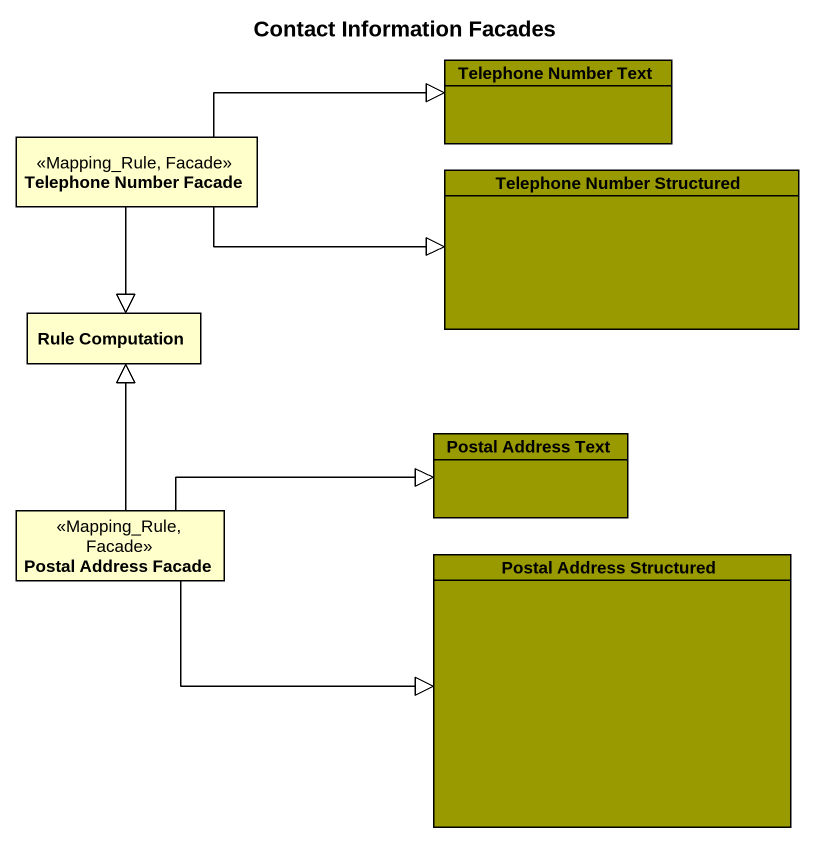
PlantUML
@startuml
title Contact Information Facades
hide circle
hide empty members
class "Telephone Number Text" as Telephone_Number_Text #999900
class "Telephone Number Facade" as Telephone_Number_Facade <<Mapping_Rule, Facade>>
class "Telephone Number Structured" as Telephone_Number_Structured #999900
class "Rule Computation" as Rule_Computation
class "Postal Address Text" as Postal_Address_Text #999900
class "Postal Address Facade" as Postal_Address_Facade <<Mapping_Rule, Facade>>
class "Postal Address Structured" as Postal_Address_Structured #999900
Telephone_Number_Facade -right-|> Telephone_Number_Text
Telephone_Number_Facade -right-|> Telephone_Number_Structured
Telephone_Number_Facade --|> Rule_Computation
Postal_Address_Facade -up-|> Rule_Computation
Postal_Address_Facade -right-|> Postal_Address_Text
Postal_Address_Facade -right-|> Postal_Address_Structured
@enduml
